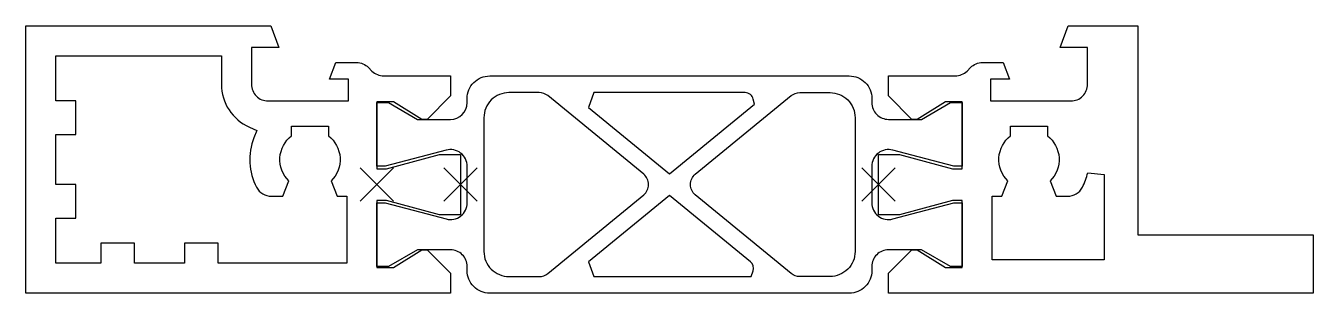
# Model space of a CAD drawing. Header units: millimetres. Extents: x 0 to 77, y -16 to 0.
import ezdxf

# ---------------------------------------------------------------- set-up
doc = ezdxf.new("R2010")
doc.units = ezdxf.units.MM
doc.header["$PDMODE"] = 3
doc.header["$PDSIZE"] = 1
doc.layers.add('X_SNAP', color=7, linetype='Continuous', lineweight=0, plot=False)

msp = doc.modelspace()

# ---------------------------------------------------------------- linework, layer by layer
for points in [[(0, -16), (0, 0), (14.655, 0), (15.128, -1.3), (13.5, -1.3), (13.5, -3.5, 0.414214), (14.5, -4.5), (19.3, -4.5), (19.3, -3.2), (18.172, -3.2), (18.536, -2.2), (19.786, -2.2, -0.198912), (20.493, -2.493), (20.707, -2.707, 0.198912), (21.414, -3), (25.4, -3), (25.4, -4.2), (24, -5.6), (23.68, -5.6), (22, -4.55), (21, -4.55), (21, -8.55), (21.566, -8.55), (24.741, -7.699), (26, -7.699), (26, -11.301), (24.741, -11.301), (21.566, -10.45), (21, -10.45), (21, -14.45), (22, -14.45), (23.68, -13.4), (24, -13.4), (25.4, -14.8), (25.4, -16), (0, -16)], [(55.586, -3, 0.198912), (56.293, -2.707), (56.507, -2.493, -0.198912), (57.214, -2.2), (58.464, -2.2), (58.828, -3.2), (57.7, -3.2), (57.7, -4.5), (62.5, -4.5, 0.414214), (63.5, -3.5), (63.5, -1.3), (61.872, -1.3), (62.345, 0), (66.5, 0), (66.5, -12.5), (77, -12.5), (77, -16), (51.6, -16), (51.6, -14.8), (53, -13.4), (53.32, -13.4), (55, -14.45), (56, -14.45), (56, -10.45), (55.434, -10.45), (52.259, -11.301), (51, -11.301), (51, -7.699), (52.259, -7.699), (55.434, -8.55), (56, -8.55), (56, -4.55), (55, -4.55), (53.32, -5.6), (53, -5.6), (51.6, -4.2), (51.6, -3), (55.586, -3)], [(15.366, -10.2), (15.74, -9.285, -0.455203), (15.9, -6.575), (15.9, -6), (18.1, -6), (18.1, -6.575, -0.455203), (18.26, -9.285), (18.634, -10.2), (19.2, -10.2), (19.2, -14.2), (11.5, -14.2), (11.5, -13), (9.5, -13), (9.5, -14.2), (6.5, -14.2), (6.5, -13), (4.5, -13), (4.5, -14.2), (1.8, -14.2), (1.8, -11.5), (3, -11.5), (3, -9.5), (1.8, -9.5), (1.8, -6.5), (3, -6.5), (3, -4.5), (1.8, -4.5), (1.8, -1.8), (11.7, -1.8), (11.7, -3.5, 0.297809), (13.376, -6.065), (13.814, -6.257), (13.642, -6.703, 0.215335), (13.806, -9.662, 0.279739), (14.693, -10.2), (15.366, -10.2)], [(27.75, -16, -0.414214), (26.4, -14.65), (26.4, -14.4, 0.414214), (25.4, -13.4), (23.432, -13.4), (21.7, -14.4), (21, -14.4), (21, -10.6), (21.5, -10.6), (24, -11.252), (25.141, -11.558, 0.493146), (26.4, -10.592), (26.4, -8.408, 0.493145), (25.141, -7.442), (24, -7.748), (21.5, -8.4), (21, -8.4), (21, -4.6), (21.7, -4.6), (23.432, -5.6), (25.4, -5.6, 0.414212), (26.4, -4.6), (26.4, -4.35, -0.414214), (27.75, -3), (49.25, -3, -0.414214), (50.6, -4.35), (50.6, -4.6, 0.414214), (51.6, -5.6), (53.568, -5.6), (55.3, -4.6), (56, -4.6), (56, -8.4), (55.5, -8.4), (53, -7.748), (51.859, -7.442, 0.493145), (50.6, -8.408), (50.6, -10.592, 0.493145), (51.859, -11.558), (53, -11.252), (55.5, -10.6), (56, -10.6), (56, -14.4), (55.3, -14.4), (53.568, -13.4), (51.6, -13.4, 0.414214), (50.6, -14.4), (50.6, -14.65, -0.414214), (49.25, -16), (27.75, -16)], [(36.956, -8.881), (31.221, -4.181, 0.173339), (30.714, -4), (28.9, -4, 0.414214), (27.4, -5.5), (27.4, -13.5, 0.414214), (28.9, -15), (30.714, -15, 0.173339), (31.221, -14.819), (36.956, -10.119, 0.473386), (36.956, -8.881)], [(43.023, -4), (33.977, -4), (33.66, -4.887), (38.5, -8.854), (43.575, -4.694), (43.513, -4.398, 0.354966), (43.023, -4)], [(46.286, -15, -0.173339), (45.779, -14.819), (40.044, -10.119, -0.473386), (40.044, -8.881), (45.779, -4.181, -0.173339), (46.286, -4), (48.1, -4, -0.414214), (49.6, -5.5), (49.6, -13.5, -0.414214), (48.1, -15), (46.286, -15)], [(58.366, -10.2), (58.74, -9.285, -0.455203), (58.9, -6.575), (58.9, -6), (61.1, -6), (61.1, -6.575, -0.455203), (61.26, -9.285), (61.634, -10.2), (62.307, -10.2, 0.279739), (63.194, -9.662, 0.064694), (63.512, -8.79), (64.5, -8.9), (64.5, -14), (57.8, -14), (57.8, -10.2), (58.366, -10.2)], [(43.34, -14.113), (38.5, -10.146), (33.66, -14.113), (33.977, -15), (43.375, -15), (43.494, -14.669, 0.317586), (43.34, -14.113)]]:
    msp.add_lwpolyline(points, format="xyb", close=True)
at = {"layer": 'X_SNAP'}
for p in [(21, -9.5), (26, -9.5), (26, -9.5), (51, -9.5)]:
    msp.add_point(p, dxfattribs=at)

doc.saveas('drawing.dxf')
